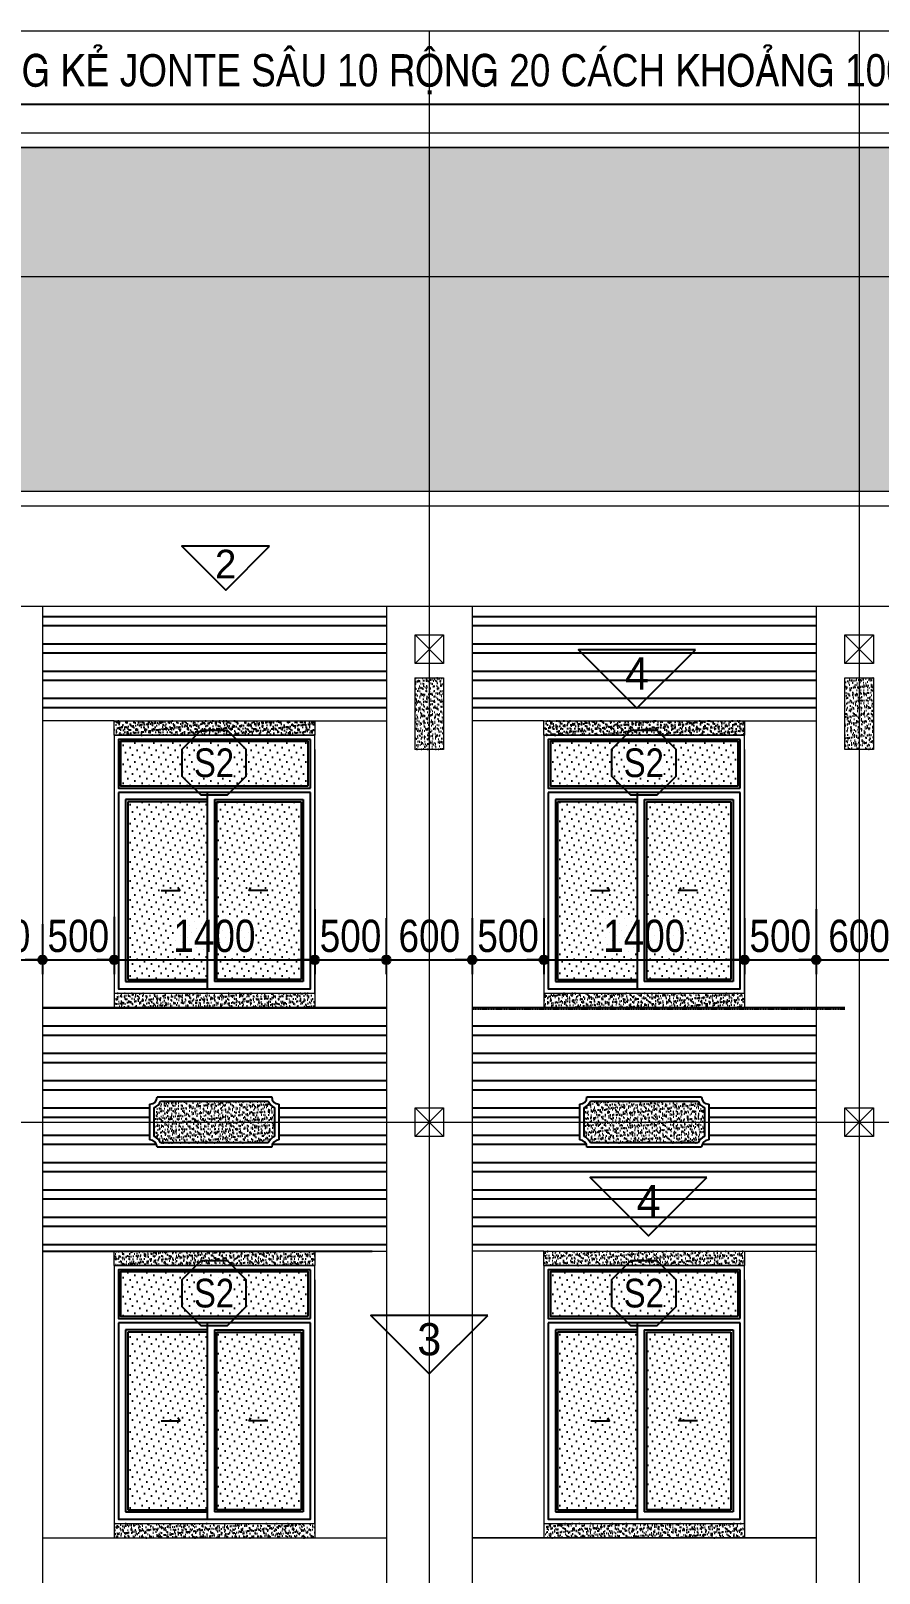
# Model space of a CAD drawing. Header units: millimetres. Extents: x 176 to 38825, y 257 to 17629.
# Drawn here: x 25724 to 31645, y 6869 to 17629 of the extents above; entities that cross this region are included whole.
import ezdxf
from ezdxf.enums import TextEntityAlignment as Align

# ---------------------------------------------------------------- set-up
doc = ezdxf.new("R2010")
doc.units = ezdxf.units.MM
doc.linetypes.add('ACAD_ISO10W100', pattern=[18, 12, -3, 0, -3])
doc.linetypes.add('HIDDEN', pattern=[0.375, 0.25, -0.125])
for name, color, linetype in [('DIM', 1, 'Continuous'), ('DOOR', 20, 'Continuous'), ('HACTH', 8, 'Continuous'), ('HATCH', 8, 'Continuous'), ('HATCHNGOI', 22, 'Continuous'), ('KINH 1', 142, 'Continuous'), ('netthay', 2, 'Continuous'), ('TAGS', 60, 'Continuous'), ('TEXT', 7, 'Continuous')]:
    doc.layers.add(name, color=color, linetype=linetype)
for name, color, linetype, lineweight in [('HIDDEN2', 250, 'HIDDEN', 5), ('NET-THAY', 2, 'Continuous', 13), ('TRUC', 24, 'Continuous', 0)]:
    doc.layers.add(name, color=color, linetype=linetype, lineweight=lineweight)
doc.styles.add('1', font='', dxfattribs={"height": 250})
doc.styles.add('AVO', font='')
doc.styles.add('HEL-CONDENSE', font='')
doc.styles.add('VNI-HELVE-CONDENSEN', font='')
doc.styles.get('1').set_extended_font_data('VNI-Helve-Condense')
doc.styles.get('AVO').set_extended_font_data('VNI-Avo')
doc.styles.get('HEL-CONDENSE').set_extended_font_data('VNI-Helve-Condense')
doc.styles.get('VNI-HELVE-CONDENSEN').set_extended_font_data('VNI-Helve-Condense')
doc.dimstyles.new('D100', dxfattribs={"dimtxt": 225, "dimasz": 1.2, "dimexe": 100, "dimexo": 0, "dimgap": 50, "dimtad": 1, "dimdec": 0, "dimzin": 13, "dimdsep": 46, "dimtxsty": 'HEL-CONDENSE', "dimblk": 'D50', "dimcen": 0, "dimclrd": 1, "dimclre": 1, "dimclrt": 7, "dimadec": 0, "dimazin": 0, "dimtfac": 1, "dimtdec": 0, "dimtmove": 0, "dimatfit": 3, "dimldrblk": 'D50', "dimfxl": 1, "dimtolj": 1, "dimtzin": 13, "dimarcsym": 0})
pattern_1 = [(180, (-156502.13, -455340), (-1e-14, -190.5), []), (180, (-156565.63, -455276.5), (-1e-14, -190.5), [])]
pattern_2 = [(37.5, (-1293097.712, -243902.06), (-1.2000235, 36.7059928), [0, -28.956, 0, -32.385, 0, -30.95625]), (7.5, (-1293097.71, -243902.06), (33.7142462, 53.7618825), [0, -15.621, 0, -26.0985, 0, -10.00125]), (327.5, (-1293121.143, -243902.06), (59.3244278, 0.10778885), [0, -9.525, 0, -34.29, 0, -44.7675]), (317.5, (-1293121.143, -243902.06), (57.266734, 16.7196992), [0, -4.7625, 0, -22.479, 0, -25.7175])]

# ---------------------------------------------------------------- blocks, each defined once
blk = doc.blocks.new('KH-CUADI')
at = {"layer": 'TAGS'}
blk.add_lwpolyline([(-124, 300), (-300, 124), (-300, -124), (-124, -300), (124, -300), (300, -124), (300, 124), (124, 300)], close=True, dxfattribs=at)
at = {"layer": 'TAGS', "style": 'VNI-HELVE-CONDENSEN'}
blk.add_attdef('D', text='', height=300, dxfattribs=at).set_placement((0, 0), align=Align.MIDDLE)
blk = doc.blocks.new('A$C5F62150E')
at = {"layer": 'KINH 1'}
h = blk.add_hatch(dxfattribs=at)
h.set_pattern_fill('DOTS', color=256, scale=750, angle=45, style=0)
h.set_pattern_definition([(45, (0, 0), (-16.5728, 49.71845), [0, -46.875])])
h.paths.add_polyline_path([(2529, 1072), (1219, 1072), (1219, 762), (2529, 762)])
h.paths.add_polyline_path([(1824, 652), (1269, 652), (1269, -588), (1824, -588)])
h.paths.add_polyline_path([(2479, 652), (1889, 652), (1889, -588), (2479, -588)])
at = {"layer": 'DOOR'}
for p, q in [((2544, 747), (2544, 1087)), ((2544, 717), (1204, 717)), ((1824, 667), (1254, 667)), ((1254, 667), (1254, -603)), ((1824, 717), (1824, -653)), ((1874, 667), (1874, -603)), ((1874, 667), (2494, 667)), ((2494, 667), (2494, -603)), ((1254, -603), (1824, -603)), ((2494, -603), (1874, -603))]:
    blk.add_line(p, q, dxfattribs=at)
at = {"layer": 'DOOR', "color": 8}
for p, q in [((1824, 652), (1269, 652)), ((1269, 652), (1269, -588)), ((1889, 652), (1889, -588)), ((1889, 652), (2479, 652)), ((2479, 652), (2479, -588)), ((1269, -588), (1824, -588)), ((2479, -588), (1889, -588))]:
    blk.add_line(p, q, dxfattribs=at)
at = {"layer": 'DOOR'}
for points in [[(2544, 1087), (1204, 1087), (1204, 747), (2544, 747)], [(1204, 717), (1204, -653), (2544, -653), (2544, 717)], [(1502, 32), (1632, 32), (1619, 53)], [(2246, 32), (2116, 32), (2129, 53)]]:
    blk.add_lwpolyline(points, dxfattribs=at)
at = {"layer": 'DOOR', "color": 8}
blk.add_lwpolyline([(2529, 762), (2529, 1072), (1219, 1072), (1219, 762), (2529, 762)], close=True, dxfattribs=at)
at = {"layer": 'NET-THAY'}
for p, q in [((1174, 1117), (2574, 1117)), ((2574, -683), (2574, 1117)), ((1174, -683), (2574, -683))]:
    blk.add_line(p, q, dxfattribs=at)
blk.add_lwpolyline([(1174, 1117), (1174, -683)], dxfattribs=at)
at = {"layer": 'TAGS', "linetype": 'Continuous'}
ref = blk.add_blockref('KH-CUADI', (1871, 924), dxfattribs=dict(at, xscale=0.75, yscale=0.75, zscale=0.75, rotation=180))
ref.add_attrib('D', 'S2', dxfattribs={"color": 7, "height": 200, "style": 'VNI-HELVE-CONDENSEN'}).set_placement((1871, 924), align=Align.MIDDLE)
blk = doc.blocks.new('D50')
at = {"layer": 'DIM'}
blk.add_hatch(color=256, dxfattribs=at).paths.add_polyline_path([(25, 0, 1), (-25, 0, 1)])
blk.add_line((25, 0), (100, 0), dxfattribs=at)
blk.add_circle((0, 0), 25, dxfattribs=at)
blk = doc.blocks.new('*D213')
at = {"layer": 'DEFPOINTS', "color": 0, "linetype": 'Continuous', "transparency": 16777216}
for p in [(25205, 11398), (25805, 11398), (25805, 11149)]:
    blk.add_point(p, dxfattribs=at)
at = {"layer": 'DIM', "color": 1, "linetype": 'Continuous', "lineweight": -2, "transparency": 16777216}
for p, q in [((25205, 11398), (25205, 11049)), ((25805, 11398), (25805, 11049)), ((25206, 11149), (25804, 11149))]:
    blk.add_line(p, q, dxfattribs=at)
at = {"layer": 'DIM', "color": 1, "linetype": 'Continuous', "lineweight": -2, "transparency": 16777216, "xscale": 1.199999999999999, "yscale": 1.199999999999999, "zscale": 1.199999999999999, "rotation": 180}
blk.add_blockref('D50', (25205, 11149), dxfattribs=at)
at = {"layer": 'DIM', "color": 1, "linetype": 'Continuous', "lineweight": -2, "transparency": 16777216, "xscale": 1.199999999999999, "yscale": 1.199999999999999, "zscale": 1.199999999999999}
blk.add_blockref('D50', (25805, 11149), dxfattribs=at)
at = {"layer": 'DIM', "color": 7, "linetype": 'Continuous', "transparency": 16777216, "insert": (25505, 11314), "char_height": 225, "attachment_point": 5, "style": 'HEL-CONDENSE'}
blk.add_mtext('\\A1;600', dxfattribs=at)
blk = doc.blocks.new('*D214')
at = {"layer": 'DEFPOINTS', "color": 0, "linetype": 'Continuous', "transparency": 16777216}
for p in [(26305, 11449), (25805, 11398), (26305, 11149)]:
    blk.add_point(p, dxfattribs=at)
at = {"layer": 'DIM', "color": 1, "linetype": 'Continuous', "lineweight": -2, "transparency": 16777216}
for p, q in [((26305, 11449), (26305, 11049)), ((25805, 11398), (25805, 11049)), ((25806, 11149), (26304, 11149))]:
    blk.add_line(p, q, dxfattribs=at)
at = {"layer": 'DIM', "color": 1, "linetype": 'Continuous', "lineweight": -2, "transparency": 16777216, "xscale": 1.199999999999999, "yscale": 1.199999999999999, "zscale": 1.199999999999999, "rotation": 180}
blk.add_blockref('D50', (25805, 11149), dxfattribs=at)
at = {"layer": 'DIM', "color": 1, "linetype": 'Continuous', "lineweight": -2, "transparency": 16777216, "xscale": 1.199999999999999, "yscale": 1.199999999999999, "zscale": 1.199999999999999}
blk.add_blockref('D50', (26305, 11149), dxfattribs=at)
at = {"layer": 'DIM', "color": 7, "linetype": 'Continuous', "transparency": 16777216, "insert": (26055, 11314), "char_height": 225, "attachment_point": 5, "style": 'HEL-CONDENSE'}
blk.add_mtext('\\A1;500', dxfattribs=at)
blk = doc.blocks.new('*D215')
at = {"layer": 'DEFPOINTS', "color": 0, "linetype": 'Continuous', "transparency": 16777216}
for p in [(26305, 11449), (27705, 11501), (27705, 11149)]:
    blk.add_point(p, dxfattribs=at)
at = {"layer": 'DIM', "color": 1, "linetype": 'Continuous', "lineweight": -2, "transparency": 16777216}
for p, q in [((26305, 11449), (26305, 11049)), ((27705, 11501), (27705, 11049)), ((26306, 11149), (27704, 11149))]:
    blk.add_line(p, q, dxfattribs=at)
at = {"layer": 'DIM', "color": 1, "linetype": 'Continuous', "lineweight": -2, "transparency": 16777216, "xscale": 1.199999999999999, "yscale": 1.199999999999999, "zscale": 1.199999999999999, "rotation": 180}
blk.add_blockref('D50', (26305, 11149), dxfattribs=at)
at = {"layer": 'DIM', "color": 1, "linetype": 'Continuous', "lineweight": -2, "transparency": 16777216, "xscale": 1.199999999999999, "yscale": 1.199999999999999, "zscale": 1.199999999999999}
blk.add_blockref('D50', (27705, 11149), dxfattribs=at)
at = {"layer": 'DIM', "color": 7, "linetype": 'Continuous', "transparency": 16777216, "insert": (27005, 11314), "char_height": 225, "attachment_point": 5, "style": 'HEL-CONDENSE'}
blk.add_mtext('\\A1;1400', dxfattribs=at)
blk = doc.blocks.new('*D216')
at = {"layer": 'DEFPOINTS', "color": 0, "linetype": 'Continuous', "transparency": 16777216}
for p in [(27705, 11501), (28205, 11438), (28205, 11149)]:
    blk.add_point(p, dxfattribs=at)
at = {"layer": 'DIM', "color": 1, "linetype": 'Continuous', "lineweight": -2, "transparency": 16777216}
for p, q in [((27705, 11501), (27705, 11049)), ((28205, 11438), (28205, 11049)), ((27706, 11149), (28204, 11149))]:
    blk.add_line(p, q, dxfattribs=at)
at = {"layer": 'DIM', "color": 1, "linetype": 'Continuous', "lineweight": -2, "transparency": 16777216, "xscale": 1.199999999999999, "yscale": 1.199999999999999, "zscale": 1.199999999999999, "rotation": 180}
blk.add_blockref('D50', (27705, 11149), dxfattribs=at)
at = {"layer": 'DIM', "color": 1, "linetype": 'Continuous', "lineweight": -2, "transparency": 16777216, "xscale": 1.199999999999999, "yscale": 1.199999999999999, "zscale": 1.199999999999999}
blk.add_blockref('D50', (28205, 11149), dxfattribs=at)
at = {"layer": 'DIM', "color": 7, "linetype": 'Continuous', "transparency": 16777216, "insert": (27955, 11314), "char_height": 225, "attachment_point": 5, "style": 'HEL-CONDENSE'}
blk.add_mtext('\\A1;500', dxfattribs=at)
blk = doc.blocks.new('*D217')
at = {"layer": 'DEFPOINTS', "color": 0, "linetype": 'Continuous', "transparency": 16777216}
for p in [(28205, 11438), (28805, 11438), (28805, 11149)]:
    blk.add_point(p, dxfattribs=at)
at = {"layer": 'DIM', "color": 1, "linetype": 'Continuous', "lineweight": -2, "transparency": 16777216}
for p, q in [((28205, 11438), (28205, 11049)), ((28805, 11438), (28805, 11049)), ((28206, 11149), (28804, 11149))]:
    blk.add_line(p, q, dxfattribs=at)
at = {"layer": 'DIM', "color": 1, "linetype": 'Continuous', "lineweight": -2, "transparency": 16777216, "xscale": 1.199999999999999, "yscale": 1.199999999999999, "zscale": 1.199999999999999, "rotation": 180}
blk.add_blockref('D50', (28205, 11149), dxfattribs=at)
at = {"layer": 'DIM', "color": 1, "linetype": 'Continuous', "lineweight": -2, "transparency": 16777216, "xscale": 1.199999999999999, "yscale": 1.199999999999999, "zscale": 1.199999999999999}
blk.add_blockref('D50', (28805, 11149), dxfattribs=at)
at = {"layer": 'DIM', "color": 7, "linetype": 'Continuous', "transparency": 16777216, "insert": (28505, 11314), "char_height": 225, "attachment_point": 5, "style": 'HEL-CONDENSE'}
blk.add_mtext('\\A1;600', dxfattribs=at)
blk = doc.blocks.new('*D218')
at = {"layer": 'DEFPOINTS', "color": 0, "linetype": 'Continuous', "transparency": 16777216}
for p in [(28805, 11438), (29305, 11438), (29305, 11149)]:
    blk.add_point(p, dxfattribs=at)
at = {"layer": 'DIM', "color": 1, "linetype": 'Continuous', "lineweight": -2, "transparency": 16777216}
for p, q in [((28805, 11438), (28805, 11049)), ((29305, 11438), (29305, 11049)), ((28806, 11149), (29304, 11149))]:
    blk.add_line(p, q, dxfattribs=at)
at = {"layer": 'DIM', "color": 1, "linetype": 'Continuous', "lineweight": -2, "transparency": 16777216, "xscale": 1.199999999999999, "yscale": 1.199999999999999, "zscale": 1.199999999999999, "rotation": 180}
blk.add_blockref('D50', (28805, 11149), dxfattribs=at)
at = {"layer": 'DIM', "color": 1, "linetype": 'Continuous', "lineweight": -2, "transparency": 16777216, "xscale": 1.199999999999999, "yscale": 1.199999999999999, "zscale": 1.199999999999999}
blk.add_blockref('D50', (29305, 11149), dxfattribs=at)
at = {"layer": 'DIM', "color": 7, "linetype": 'Continuous', "transparency": 16777216, "insert": (29055, 11314), "char_height": 225, "attachment_point": 5, "style": 'HEL-CONDENSE'}
blk.add_mtext('\\A1;500', dxfattribs=at)
blk = doc.blocks.new('*D219')
at = {"layer": 'DEFPOINTS', "color": 0, "linetype": 'Continuous', "transparency": 16777216}
for p in [(29305, 11438), (30705, 11438), (30705, 11149)]:
    blk.add_point(p, dxfattribs=at)
at = {"layer": 'DIM', "color": 1, "linetype": 'Continuous', "lineweight": -2, "transparency": 16777216}
for p, q in [((29305, 11438), (29305, 11049)), ((30705, 11438), (30705, 11049)), ((29306, 11149), (30704, 11149))]:
    blk.add_line(p, q, dxfattribs=at)
at = {"layer": 'DIM', "color": 1, "linetype": 'Continuous', "lineweight": -2, "transparency": 16777216, "xscale": 1.199999999999999, "yscale": 1.199999999999999, "zscale": 1.199999999999999, "rotation": 180}
blk.add_blockref('D50', (29305, 11149), dxfattribs=at)
at = {"layer": 'DIM', "color": 1, "linetype": 'Continuous', "lineweight": -2, "transparency": 16777216, "xscale": 1.199999999999999, "yscale": 1.199999999999999, "zscale": 1.199999999999999}
blk.add_blockref('D50', (30705, 11149), dxfattribs=at)
at = {"layer": 'DIM', "color": 7, "linetype": 'Continuous', "transparency": 16777216, "insert": (30005, 11314), "char_height": 225, "attachment_point": 5, "style": 'HEL-CONDENSE'}
blk.add_mtext('\\A1;1400', dxfattribs=at)
blk = doc.blocks.new('*D220')
at = {"layer": 'DEFPOINTS', "color": 0, "linetype": 'Continuous', "transparency": 16777216}
for p in [(30705, 11438), (31205, 11501), (31205, 11149)]:
    blk.add_point(p, dxfattribs=at)
at = {"layer": 'DIM', "color": 1, "linetype": 'Continuous', "lineweight": -2, "transparency": 16777216}
for p, q in [((30705, 11438), (30705, 11049)), ((31205, 11501), (31205, 11049)), ((30706, 11149), (31204, 11149))]:
    blk.add_line(p, q, dxfattribs=at)
at = {"layer": 'DIM', "color": 1, "linetype": 'Continuous', "lineweight": -2, "transparency": 16777216, "xscale": 1.199999999999999, "yscale": 1.199999999999999, "zscale": 1.199999999999999, "rotation": 180}
blk.add_blockref('D50', (30705, 11149), dxfattribs=at)
at = {"layer": 'DIM', "color": 1, "linetype": 'Continuous', "lineweight": -2, "transparency": 16777216, "xscale": 1.199999999999999, "yscale": 1.199999999999999, "zscale": 1.199999999999999}
blk.add_blockref('D50', (31205, 11149), dxfattribs=at)
at = {"layer": 'DIM', "color": 7, "linetype": 'Continuous', "transparency": 16777216, "insert": (30955, 11314), "char_height": 225, "attachment_point": 5, "style": 'HEL-CONDENSE'}
blk.add_mtext('\\A1;500', dxfattribs=at)
blk = doc.blocks.new('*D221')
at = {"layer": 'DEFPOINTS', "color": 0, "linetype": 'Continuous', "transparency": 16777216}
for p in [(31205, 11501), (31805, 11444), (31805, 11149)]:
    blk.add_point(p, dxfattribs=at)
at = {"layer": 'DIM', "color": 1, "linetype": 'Continuous', "lineweight": -2, "transparency": 16777216}
for p, q in [((31205, 11501), (31205, 11049)), ((31805, 11444), (31805, 11049)), ((31206, 11149), (31804, 11149))]:
    blk.add_line(p, q, dxfattribs=at)
at = {"layer": 'DIM', "color": 1, "linetype": 'Continuous', "lineweight": -2, "transparency": 16777216, "xscale": 1.199999999999999, "yscale": 1.199999999999999, "zscale": 1.199999999999999, "rotation": 180}
blk.add_blockref('D50', (31205, 11149), dxfattribs=at)
at = {"layer": 'DIM', "color": 1, "linetype": 'Continuous', "lineweight": -2, "transparency": 16777216, "xscale": 1.199999999999999, "yscale": 1.199999999999999, "zscale": 1.199999999999999}
blk.add_blockref('D50', (31805, 11149), dxfattribs=at)
at = {"layer": 'DIM', "color": 7, "linetype": 'Continuous', "transparency": 16777216, "insert": (31505, 11314), "char_height": 225, "attachment_point": 5, "style": 'HEL-CONDENSE'}
blk.add_mtext('\\A1;600', dxfattribs=at)
blk = doc.blocks.new('TUONG-NAM')
at = {"layer": 'TAGS'}
blk.add_lwpolyline([(-453, -453), (453, -453), (0, 0)], close=True, dxfattribs=at)
at = {"layer": 'TAGS', "linetype": 'Continuous', "style": 'AVO'}
blk.add_attdef('KH-TUONG', text='', height=250, dxfattribs=at).set_placement((0, -269), align=Align.MIDDLE_CENTER)
blk = doc.blocks.new('*D258')
at = {"layer": 'DEFPOINTS', "color": 0, "linetype": 'Continuous', "transparency": 16777216}
for p in [(32356, 16816), (35825, 14870), (25805, 14416), (37277, 14416), (38455, 14416)]:
    blk.add_point(p, dxfattribs=at)
at = {"layer": 'DIM', "color": 1, "linetype": 'Continuous', "lineweight": -2, "transparency": 16777216}
blk.add_arc((37277, 14416), 1522, 154.0452, 179.9548, dxfattribs=at)
at = {"layer": 'DIM', "color": 1, "linetype": 'Continuous', "lineweight": -2, "transparency": 16777216, "xscale": 1.199999999999999, "yscale": 1.199999999999999, "zscale": 1.199999999999999}
for p, rotation in [((35909, 15083), 64.02259383647565), ((35756, 14416), 269.9774061635253)]:
    blk.add_blockref('D50', p, dxfattribs=dict(at, rotation=rotation))
at = {"layer": 'DIM', "color": 7, "linetype": 'Continuous', "transparency": 16777216, "insert": (35634, 14796), "char_height": 225, "attachment_point": 5, "rotation": 77, "style": 'HEL-CONDENSE'}
blk.add_mtext('\\A1;26°', dxfattribs=at)

msp = doc.modelspace()

# ---------------------------------------------------------------- hatches: boundary and pattern name
at = {"layer": 'HACTH'}
h = msp.add_hatch(dxfattribs=at)
h.set_pattern_fill('ANSI32', color=256, scale=20, angle=135, style=0)
h.set_pattern_definition(pattern_1)
h.paths.add_polyline_path([(34755.168, 12816.449), (37105.168, 12816.449), (37105.168, 13616.449), (34755.168, 13616.449)])
h.paths.add_polyline_path([(25805.168, 12816.449), (28205.168, 12816.449), (28205.168, 13616.449), (25805.168, 13616.449)])
h.paths.add_polyline_path([(23305.168, 12816.449), (25205.168, 12816.449), (25205.168, 13616.449), (23305.168, 13616.449)])
h = msp.add_hatch(dxfattribs=at)
h.set_pattern_fill('ANSI32', color=256, scale=20, angle=135, style=0)
h.set_pattern_definition(pattern_1)
h.paths.add_polyline_path([(31805.168, 12816.449), (34155.168, 12816.449), (34155.168, 13616.449), (31805.168, 13616.449)])
h.paths.add_polyline_path([(28805.168, 12816.449), (31205.168, 12816.449), (31205.168, 13616.449), (28805.168, 13616.449)])
h = msp.add_hatch(dxfattribs=at)
h.set_pattern_fill('ANSI32', color=256, scale=20, angle=135, style=0)
h.set_pattern_definition(pattern_1)
h.paths.add_polyline_path([(7255.168, 10816.449), (4905.168, 10816.449), (4905.168, 10016.449), (5655.168, 10016.449), (5655.168, 10141.449, 0.414213562), (5705.168, 10191.449), (6505.168, 10191.449, 0.414213562), (6555.168, 10141.449), (6555.168, 10016.449), (7255.168, 10016.449)])
h.paths.add_polyline_path([(10205.168, 10804.568), (7855.168, 10804.568), (7855.168, 10016.449), (8555.168, 10016.449), (8555.168, 10141.449, 0.414213562), (8605.168, 10191.449), (9405.168, 10191.449, 0.414213562), (9455.168, 10141.449), (9455.168, 10016.449), (10205.168, 10016.449)])
h.paths.add_polyline_path([(13205.168, 10804.568), (10805.168, 10804.568), (10805.168, 10016.449), (11555.168, 10016.449), (11555.168, 10141.449, 0.414213562), (11605.168, 10191.449), (12405.168, 10191.449, 0.414213562), (12455.168, 10141.449), (12455.168, 10016.449), (13205.168, 10016.449)])
h.paths.add_polyline_path([(16205.168, 10816.449), (13805.168, 10816.449), (13805.168, 10016.449), (14555.168, 10016.449), (14555.168, 10141.449, 0.414213562), (14605.168, 10191.449), (15405.168, 10191.449, 0.414213562), (15455.168, 10141.449), (15455.168, 10016.449), (16205.168, 10016.449), (16205.168, 10416.449)])
h.paths.add_polyline_path([(18705.168, 10816.449), (16805.168, 10816.449), (16805.168, 10416.449), (16805.168, 10016.449), (17305.168, 10016.449), (17305.168, 10141.449, 0.414213562), (17355.168, 10191.449), (18155.168, 10191.449, 0.414213562), (18205.168, 10141.449), (18205.168, 10016.449), (18705.168, 10016.449), (18705.168, 10416.449)])
h.paths.add_polyline_path([(25205.168, 10816.449), (23305.168, 10816.449), (23305.168, 10016.449), (23805.168, 10016.449), (23805.168, 10141.449, 0.414213562), (23855.168, 10191.449), (24655.168, 10191.449, 0.414213562), (24705.168, 10141.449), (24705.168, 10016.449), (25205.168, 10016.449)])
h.paths.add_polyline_path([(28205.168, 10816.449), (25805.168, 10816.449), (25805.168, 10016.449), (26555.168, 10016.449), (26555.168, 10141.449, 0.414213562), (26605.168, 10191.449), (27405.168, 10191.449, 0.414213562), (27455.168, 10141.449), (27455.168, 10016.449), (28205.168, 10016.449)])
h.paths.add_polyline_path([(31205.168, 10804.568), (28805.168, 10804.568), (28805.168, 10016.449), (29555.168, 10016.449), (29555.168, 10141.449, 0.414213562), (29605.168, 10191.449), (30405.168, 10191.449, 0.414213562), (30455.168, 10141.449), (30455.168, 10016.449), (31205.168, 10016.449)])
edge = h.paths.add_edge_path()
edge.add_line((28805.168, 9116.449), (31205.168, 9116.449))
edge.add_line((31205.168, 9116.449), (31205.168, 10016.449))
edge.add_line((31205.168, 10016.449), (30455.168, 10016.449))
edge.add_line((30455.168, 10016.449), (30455.168, 9891.449))
edge.add_arc((30455.168, 9841.449), 50, 90, 180)
edge.add_line((30405.168, 9841.449), (29605.168, 9841.449))
edge.add_arc((29555.168, 9841.449), 50, 0, 90)
edge.add_line((29555.168, 9891.449), (29555.168, 10016.449))
edge.add_line((29555.168, 10016.449), (28805.168, 10016.449))
edge.add_line((28805.168, 10016.449), (28805.168, 9116.449))
edge = h.paths.add_edge_path()
edge.add_line((25805.168, 9116.449), (28205.168, 9116.449))
edge.add_line((28205.168, 9116.449), (28205.168, 10016.449))
edge.add_line((28205.168, 10016.449), (27455.168, 10016.449))
edge.add_line((27455.168, 10016.449), (27455.168, 9891.449))
edge.add_arc((27455.168, 9841.449), 50, 90, 180)
edge.add_line((27405.168, 9841.449), (26605.168, 9841.449))
edge.add_arc((26555.168, 9841.449), 50, 0, 90)
edge.add_line((26555.168, 9891.449), (26555.168, 10016.449))
edge.add_line((26555.168, 10016.449), (25805.168, 10016.449))
edge.add_line((25805.168, 10016.449), (25805.168, 9116.449))
edge = h.paths.add_edge_path()
edge.add_line((23305.168, 9116.449), (25205.168, 9116.449))
edge.add_line((25205.168, 9116.449), (25205.168, 10016.449))
edge.add_line((25205.168, 10016.449), (24705.168, 10016.449))
edge.add_line((24705.168, 10016.449), (24705.168, 9891.449))
edge.add_arc((24705.168, 9841.449), 50, 90, 180)
edge.add_line((24655.168, 9841.449), (23855.168, 9841.449))
edge.add_arc((23805.168, 9841.449), 50, 0, 90)
edge.add_line((23805.168, 9891.449), (23805.168, 10016.449))
edge.add_line((23805.168, 10016.449), (23305.168, 10016.449))
edge.add_line((23305.168, 10016.449), (23305.168, 9116.449))
edge = h.paths.add_edge_path()
edge.add_line((16805.168, 9116.449), (18705.168, 9116.449))
edge.add_line((18705.168, 9116.449), (18705.168, 10016.449))
edge.add_line((18705.168, 10016.449), (18205.168, 10016.449))
edge.add_line((18205.168, 10016.449), (18205.168, 9891.449))
edge.add_arc((18205.168, 9841.449), 50, 90, 180)
edge.add_line((18155.168, 9841.449), (17355.168, 9841.449))
edge.add_arc((17305.168, 9841.449), 50, 0, 90)
edge.add_line((17305.168, 9891.449), (17305.168, 10016.449))
edge.add_line((17305.168, 10016.449), (16805.168, 10016.449))
edge.add_line((16805.168, 10016.449), (16805.168, 9116.449))
edge = h.paths.add_edge_path()
edge.add_line((13805.168, 9116.449), (16205.168, 9116.449))
edge.add_line((16205.168, 9116.449), (16205.168, 10016.449))
edge.add_line((16205.168, 10016.449), (15455.168, 10016.449))
edge.add_line((15455.168, 10016.449), (15455.168, 9891.449))
edge.add_arc((15455.168, 9841.449), 50, 90, 180)
edge.add_line((15405.168, 9841.449), (14605.168, 9841.449))
edge.add_arc((14555.168, 9841.449), 50, 0, 90)
edge.add_line((14555.168, 9891.449), (14555.168, 10016.449))
edge.add_line((14555.168, 10016.449), (13805.168, 10016.449))
edge.add_line((13805.168, 10016.449), (13805.168, 9116.449))
edge = h.paths.add_edge_path()
edge.add_line((10805.168, 9116.449), (13205.168, 9116.449))
edge.add_line((13205.168, 9116.449), (13205.168, 10016.449))
edge.add_line((13205.168, 10016.449), (12455.168, 10016.449))
edge.add_line((12455.168, 10016.449), (12455.168, 9891.449))
edge.add_arc((12455.168, 9841.449), 50, 90, 180)
edge.add_line((12405.168, 9841.449), (11605.168, 9841.449))
edge.add_arc((11555.168, 9841.449), 50, 0, 90)
edge.add_line((11555.168, 9891.449), (11555.168, 10016.449))
edge.add_line((11555.168, 10016.449), (10805.168, 10016.449))
edge.add_line((10805.168, 10016.449), (10805.168, 9116.449))
edge = h.paths.add_edge_path()
edge.add_line((7855.168, 9116.449), (10205.168, 9116.449))
edge.add_line((10205.168, 9116.449), (10205.168, 10016.449))
edge.add_line((10205.168, 10016.449), (9455.168, 10016.449))
edge.add_line((9455.168, 10016.449), (9455.168, 9891.449))
edge.add_arc((9455.168, 9841.449), 50, 90, 180)
edge.add_line((9405.168, 9841.449), (8605.168, 9841.449))
edge.add_arc((8555.168, 9841.449), 50, 0, 90)
edge.add_line((8555.168, 9891.449), (8555.168, 10016.449))
edge.add_line((8555.168, 10016.449), (7855.168, 10016.449))
edge.add_line((7855.168, 10016.449), (7855.168, 9116.449))
edge = h.paths.add_edge_path()
edge.add_line((4905.168, 9116.449), (7255.168, 9116.449))
edge.add_line((7255.168, 9116.449), (7255.168, 10016.449))
edge.add_line((7255.168, 10016.449), (6555.168, 10016.449))
edge.add_line((6555.168, 10016.449), (6555.168, 9891.449))
edge.add_arc((6555.168, 9841.449), 50, 90, 180)
edge.add_line((6505.168, 9841.449), (5705.168, 9841.449))
edge.add_arc((5655.168, 9841.449), 50, 0, 90)
edge.add_line((5655.168, 9891.449), (5655.168, 10016.449))
edge.add_line((5655.168, 10016.449), (4905.168, 10016.449))
edge.add_line((4905.168, 10016.449), (4905.168, 9116.449))
at = {"layer": 'HATCH'}
h = msp.add_hatch(dxfattribs=at)
h.set_pattern_fill('AR-SAND', color=256, scale=0.75, style=0)
h.set_pattern_definition(pattern_2)
h.paths.add_polyline_path([(28405.168, 12616.449), (28605.168, 12616.449), (28605.168, 13116.449), (28405.168, 13116.449)])
h = msp.add_hatch(dxfattribs=at)
h.set_pattern_fill('AR-SAND', color=256, scale=0.75, style=0)
h.set_pattern_definition(pattern_2)
h.paths.add_polyline_path([(31405.168, 12616.449), (31605.168, 12616.449), (31605.168, 13116.449), (31405.168, 13116.449)])
h = msp.add_hatch(dxfattribs=at)
h.set_pattern_fill('AR-SAND', color=256, scale=0.75, style=0)
h.set_pattern_definition(pattern_2)
h.paths.add_polyline_path([(26305.168, 12816.449), (27705.168, 12816.449), (27705.168, 12716.449), (26305.168, 12716.449)])
h = msp.add_hatch(dxfattribs=at)
h.set_pattern_fill('AR-SAND', color=256, scale=0.75, style=0)
h.set_pattern_definition(pattern_2)
h.paths.add_polyline_path([(29305.163, 12816.449), (30705.163, 12816.449), (30705.163, 12716.449), (29305.163, 12716.449)])
h = msp.add_hatch(dxfattribs=at)
h.set_pattern_fill('AR-SAND', color=256, scale=0.75, style=0)
h.set_pattern_definition(pattern_2)
h.paths.add_polyline_path([(27705.168, 10916.449), (26305.168, 10916.449), (26305.168, 10816.449), (27705.168, 10816.449)])
h = msp.add_hatch(dxfattribs=at)
h.set_pattern_fill('AR-SAND', color=256, scale=0.75, style=0)
h.set_pattern_definition(pattern_2)
h.paths.add_polyline_path([(30705.168, 10916.449), (29305.168, 10916.449), (29305.168, 10816.449), (30705.168, 10816.449)])
h = msp.add_hatch(dxfattribs=at)
h.set_pattern_fill('AR-SAND', color=256, scale=0.75, style=0)
h.set_pattern_definition(pattern_2)
h.paths.add_polyline_path([(26629.33, 10161.449, -0.203231357), (26585.168, 10117.287), (26585.168, 9915.611, -0.203231357), (26629.33, 9871.449), (27381.006, 9871.449, -0.203231357), (27425.168, 9915.611), (27425.168, 10117.287, -0.203231357), (27381.006, 10161.449)])
h = msp.add_hatch(dxfattribs=at)
h.set_pattern_fill('AR-SAND', color=256, scale=0.75, style=0)
h.set_pattern_definition(pattern_2)
h.paths.add_polyline_path([(29629.33, 10161.449, -0.203231357), (29585.168, 10117.287), (29585.168, 9915.611, -0.203231357), (29629.33, 9871.449), (30381.006, 9871.449, -0.203231357), (30425.168, 9915.611), (30425.168, 10117.287, -0.203231357), (30381.006, 10161.449)])
h = msp.add_hatch(dxfattribs=at)
h.set_pattern_fill('AR-SAND', color=256, scale=0.75, style=0)
h.set_pattern_definition(pattern_2)
h.paths.add_polyline_path([(26305.168, 9116.449), (27705.168, 9116.449), (27705.168, 9016.449), (26305.168, 9016.449)])
h = msp.add_hatch(dxfattribs=at)
h.set_pattern_fill('AR-SAND', color=256, scale=0.75, style=0)
h.set_pattern_definition(pattern_2)
h.paths.add_polyline_path([(29305.163, 9116.449), (30705.163, 9116.449), (30705.163, 9016.449), (29305.163, 9016.449)])
h = msp.add_hatch(dxfattribs=at)
h.set_pattern_fill('AR-SAND', color=256, scale=0.75, style=0)
h.set_pattern_definition(pattern_2)
h.paths.add_polyline_path([(27705.168, 7216.449), (26305.168, 7216.449), (26305.168, 7116.449), (27705.168, 7116.449)])
h = msp.add_hatch(dxfattribs=at)
h.set_pattern_fill('AR-SAND', color=256, scale=0.75, style=0)
h.set_pattern_definition(pattern_2)
h.paths.add_polyline_path([(30705.168, 7216.449), (29305.168, 7216.449), (29305.168, 7116.449), (30705.168, 7116.449)])
at = {"layer": 'HATCHNGOI'}
h = msp.add_hatch(dxfattribs=at)
h.set_pattern_fill('AR-RSHKE', color=14, scale=15, angle=180, style=0)
h.set_pattern_definition([(180, (-1038777.03, 324457.96), (-382.5, -180), [90, -75, 105, -45, 135, -60]), (180, (-1038867.03, 324450.46), (-382.5, -180), [75, -285, 60, -90]), (180, (-1039047.03, 324469.21), (-382.5, -180), [45, -465]), (270, (-1038777.03, 324457.96), (127.5, -180), [172.5, -547.5]), (270, (-1038867.03, 324457.96), (127.5, -180), [168.75, -551.25]), (270, (-1038942.03, 324457.96), (127.5, -180), [157.5, -562.5]), (270, (-1039047.03, 324469.21), (127.5, -180), [172.5, -547.5]), (270, (-1039092.03, 324469.21), (127.5, -180), [172.5, -547.5]), (270, (-1039227.03, 324457.96), (127.5, -180), [165, -555])])
h.paths.add_polyline_path([(37277.05, 14416.449), (32356.321, 16816.449), (9654.014, 16816.449), (4733.285, 14416.449)])

# ---------------------------------------------------------------- linework, layer by layer
at = {"layer": 'HACTH'}
for points in [[(25805.168, 10816.449), (28205.168, 10816.449)], [(25905.168, 10816.449), (28105.168, 10816.449)], [(28805.168, 10816.449), (31405.168, 10816.449)], [(25805.168, 9116.449), (28105.168, 9116.449)]]:
    msp.add_lwpolyline(points, dxfattribs=at)
at = {"layer": 'HIDDEN2'}
msp.add_line((28805.168, 10804.568), (31405.168, 10804.568), dxfattribs=at)
msp.add_lwpolyline([(28805.168, 10816.449), (31405.168, 10816.449)], dxfattribs=at)
at = {"layer": 'NET-THAY'}
for p, q in [((25805.168, 14416.449), (18199.884, 14416.449)), ((38455.168, 14416.449), (25805.168, 14416.449)), ((23810.451, 13616.449), (38405.168, 13616.449)), ((28205.168, 13616.449), (28805.168, 13616.449)), ((26305.168, 12816.449), (25805.168, 12816.449)), ((27705.168, 12816.449), (28205.168, 12816.449)), ((29305.163, 12816.449), (28805.168, 12816.449)), ((30705.163, 12816.449), (31205.163, 12816.449)), ((25805.168, 10816.449), (28205.168, 10816.449)), ((28805.168, 10816.449), (31205.168, 10816.449)), ((26305.168, 9116.449), (25805.168, 9116.449)), ((27705.168, 9116.449), (28205.168, 9116.449)), ((29305.163, 9116.449), (28805.168, 9116.449)), ((30705.163, 9116.449), (31205.163, 9116.449))]:
    msp.add_line(p, q, dxfattribs=at)
for points in [[(16205.168, 16916.449), (32379.408, 16916.449), (37505.168, 14416.449)], [(4727.902, 14416.449), (9504.488, 16816.449), (32356.321, 16816.449), (37277.05, 14416.449)], [(37277.05, 14416.449), (32356.321, 16816.449), (9654.014, 16816.449), (4733.285, 14416.449)], [(3605.168, 14316.449), (38405.168, 14316.449)], [(25805.168, 13616.449), (25805.168, 4316.449)], [(28205.168, 13616.449), (28205.168, 4316.449)], [(28805.168, 13616.449), (28805.168, 4316.449)], [(31205.168, 13616.449), (31205.168, 4316.449)], [(28405.168, 13416.449), (28605.168, 13416.449), (28605.168, 13216.449), (28405.168, 13216.449), (28405.168, 13416.449)], [(28605.168, 13416.449), (28405.168, 13216.449)], [(28405.168, 13416.449), (28605.168, 13216.449)], [(31405.168, 13416.449), (31605.168, 13416.449), (31605.168, 13216.449), (31405.168, 13216.449), (31405.168, 13416.449)], [(31605.168, 13416.449), (31405.168, 13216.449)], [(31405.168, 13416.449), (31605.168, 13216.449)], [(28405.168, 13116.449), (28605.168, 13116.449), (28605.168, 12616.449), (28405.168, 12616.449), (28405.168, 13116.449)], [(31405.168, 13116.449), (31605.168, 13116.449), (31605.168, 12616.449), (31405.168, 12616.449), (31405.168, 13116.449)], [(26305.168, 12616.449), (26305.168, 10816.449)], [(27705.168, 12616.449), (27705.168, 10816.449)], [(29305.168, 12616.449), (29305.168, 10816.449)], [(30705.168, 12616.449), (30705.168, 10816.449)], [(26305.168, 10916.449), (27705.168, 10916.449)], [(29305.168, 10916.449), (30705.168, 10916.449)], [(26305.168, 10816.449), (27705.168, 10816.449)], [(29305.168, 10816.449), (30705.168, 10816.449)], [(28405.168, 10116.449), (28605.168, 10116.449), (28605.168, 9916.449), (28405.168, 9916.449), (28405.168, 10116.449)], [(28605.168, 10116.449), (28405.168, 9916.449)], [(28405.168, 10116.449), (28605.168, 9916.449)], [(31405.168, 10116.449), (31605.168, 10116.449), (31605.168, 9916.449), (31405.168, 9916.449), (31405.168, 10116.449)], [(31605.168, 10116.449), (31405.168, 9916.449)], [(31405.168, 10116.449), (31605.168, 9916.449)], [(26305.168, 9016.449), (27705.168, 9016.449)], [(29305.168, 9016.449), (30705.168, 9016.449)], [(26305.168, 8916.449), (26305.168, 7116.449)], [(27705.168, 8916.449), (27705.168, 7116.449)], [(29305.168, 8916.449), (29305.168, 7116.449)], [(30705.168, 8916.449), (30705.168, 7116.449)], [(26305.168, 7216.449), (27705.168, 7216.449)], [(29305.168, 7216.449), (30705.168, 7216.449)], [(25805.168, 7116.449), (28205.168, 7116.449)], [(28805.168, 7116.449), (31205.168, 7116.449)], [(31205.168, 7116.449), (28805.168, 7116.449)]]:
    msp.add_lwpolyline(points, dxfattribs=at)
for points in [[(26305.168, 12816.449), (27705.168, 12816.449), (27705.168, 12716.449), (26305.168, 12716.449)], [(29305.163, 12816.449), (30705.163, 12816.449), (30705.163, 12716.449), (29305.163, 12716.449)], [(26305.168, 9116.449), (27705.168, 9116.449), (27705.168, 9016.449), (26305.168, 9016.449)], [(29305.163, 9116.449), (30705.163, 9116.449), (30705.163, 9016.449), (29305.163, 9016.449)]]:
    msp.add_lwpolyline(points, close=True, dxfattribs=at)
at = {"layer": 'netthay'}
for points in [[(26555.168, 9891.449), (26555.168, 10141.449)], [(26585.168, 9915.611), (26585.168, 10117.287)], [(26605.168, 10191.449), (27405.168, 10191.449)], [(26629.33, 10161.449), (27381.006, 10161.449)], [(27425.168, 10117.287), (27425.168, 9915.611)], [(27455.168, 10141.449), (27455.168, 9891.449)], [(29555.168, 9891.449), (29555.168, 10141.449)], [(29585.168, 9915.611), (29585.168, 10117.287)], [(29605.168, 10191.449), (30405.168, 10191.449)], [(29629.33, 10161.449), (30381.006, 10161.449)], [(30425.168, 10117.287), (30425.168, 9915.611)], [(30455.168, 10141.449), (30455.168, 9891.449)], [(27405.168, 9841.449), (26605.168, 9841.449)], [(27381.006, 9871.449), (26629.33, 9871.449)], [(30405.168, 9841.449), (29605.168, 9841.449)], [(30381.006, 9871.449), (29629.33, 9871.449)]]:
    msp.add_lwpolyline(points, dxfattribs=at)
for centre, radius, start, end in [((26555.168, 10191.449), 50, 270, 0), ((26555.168, 10191.449), 80, 292.0243128, 337.9756872), ((27455.168, 10191.449), 80, 202.0243128, 247.9756872), ((27455.168, 10191.449), 50, 180, 270), ((29555.168, 10191.449), 50, 270, 0), ((29555.168, 10191.449), 80, 292.0243128, 337.9756872), ((30455.168, 10191.449), 80, 202.0243128, 247.9756872), ((30455.168, 10191.449), 50, 180, 270), ((26555.168, 9841.449), 80, 22.0243128, 67.9756872), ((27455.168, 9841.449), 80, 112.0243128, 157.9756872), ((29555.168, 9841.449), 80, 22.0243128, 67.9756872), ((30455.168, 9841.449), 80, 112.0243128, 157.9756872), ((26555.168, 9841.449), 50, 0, 90), ((27455.168, 9841.449), 50, 90, 180), ((29555.168, 9841.449), 50, 0, 90), ((30455.168, 9841.449), 50, 90, 180)]:
    msp.add_arc(centre, radius, start, end, dxfattribs=at)
at = {"layer": 'TEXT'}
msp.add_lwpolyline([(32371.081, 17116.381), (24815.581, 17116.381), (24815.581, 17116.381)], dxfattribs=at)
at = {"layer": 'TRUC', "linetype": 'ACAD_ISO10W100', "ltscale": 0.2}
for points in [[(3256.934, 17629.104), (38725.372, 17629.104)], [(28505.168, 17629.104), (28505.168, 3266.449)], [(31505.168, 17629.104), (31505.168, 3266.449)], [(31505.168, 17629.104), (31505.168, 3266.449)], [(3256.934, 16916.449), (38725.372, 16916.449)], [(3256.934, 15916.449), (38725.372, 15916.449)], [(3256.934, 13616.449), (38725.372, 13616.449)], [(3256.934, 10016.449), (38725.372, 10016.449)]]:
    msp.add_lwpolyline(points, dxfattribs=at)
msp.add_lwpolyline([(3256.934, 17629.104), (38725.372, 17629.104), (38725.372, 3266.449), (3256.934, 3266.449)], close=True, dxfattribs=at)

# ---------------------------------------------------------------- block references
at = {"layer": 'DOOR'}
for p in [(25131.272, 11599.221), (28131.272, 11599.221), (25131.272, 7899.221), (28131.272, 7899.221)]:
    msp.add_blockref('A$C5F62150E', p, dxfattribs=at)
at = {"layer": 'TAGS', "linetype": 'Continuous'}
ref = msp.add_blockref('TUONG-NAM', (27083.926, 13727.194), dxfattribs=dict(at, xscale=0.6749999998137355, yscale=0.6750000000174623, zscale=0.675, rotation=180))
ref.add_attrib('KH-TUONG', '2', dxfattribs={"color": 7, "linetype": 'Continuous', "height": 200, "style": 'AVO'}).set_placement((27083.593, 13908.96), align=Align.MIDDLE_CENTER)
ref = msp.add_blockref('TUONG-NAM', (29954.281, 12903.793), dxfattribs=dict(at, xscale=0.8999999999068677, yscale=0.9000000000232831, zscale=0.9, rotation=180))
ref.add_attrib('KH-TUONG', '4', dxfattribs={"color": 7, "linetype": 'Continuous', "height": 225, "style": 'AVO'}).set_placement((29953.836, 13146.147), align=Align.MIDDLE_CENTER)
ref = msp.add_blockref('TUONG-NAM', (30035.491, 9222.852), dxfattribs=dict(at, xscale=0.8999999999068677, yscale=0.9000000000232831, zscale=0.9, rotation=180))
ref.add_attrib('KH-TUONG', '4', dxfattribs={"color": 7, "linetype": 'Continuous', "height": 225, "style": 'AVO'}).set_placement((30035.046, 9465.206), align=Align.MIDDLE_CENTER)
ref = msp.add_blockref('TUONG-NAM', (28505.168, 8259.108), dxfattribs=dict(at, xscale=0.8999999999068677, yscale=0.9000000000232831, zscale=0.9, rotation=180))
ref.add_attrib('KH-TUONG', '3', dxfattribs={"color": 7, "linetype": 'Continuous', "height": 225, "style": 'AVO'}).set_placement((28504.723, 8501.462), align=Align.MIDDLE_CENTER)

# ---------------------------------------------------------------- texts
at = {"layer": 'TEXT', "insert": (28589.795, 17466.552), "char_height": 225, "attachment_point": 2, "style": '1'}
msp.add_mtext('TÖÔØNG KEÛ JONTE SAÂU 10 ROÄNG 20 CAÙCH KHOAÛNG 100mm', dxfattribs=at)

# ---------------------------------------------------------------- dimensions: what is measured, and where the dimension line sits
at = {"layer": 'DIM', "linetype": 'Continuous'}
dim = msp.add_angular_dim_2l(base=(35824.605, 14869.763), line1=((38455.168, 14416.449), (25805.168, 14416.449)), line2=((32356.321, 16816.449), (37277.05, 14416.449)), dimstyle='D100', dxfattribs=at)
dim.commit()
dim.dimension.update_dxf_attribs({"geometry": '*D258', "text_midpoint": (35633.832, 14795.816)})
for base, p1, p2, picture, middle in [((25805.168, 11149.083), (25205.168, 11398.182), (25805.168, 11398.182), '*D213', (25505.168, 11313.983)), ((27705.168, 11149.083), (26305.168, 11449.42), (27705.168, 11500.657), '*D215', (27005.168, 11313.983)), ((28805.168, 11149.083), (28205.168, 11437.853), (28805.168, 11437.853), '*D217', (28505.168, 11313.983)), ((30705.168, 11149.083), (29305.168, 11437.853), (30705.168, 11437.853), '*D219', (30005.168, 11313.983)), ((31805.168, 11149.083), (31205.168, 11500.568), (31805.168, 11443.639), '*D221', (31505.168, 11313.983))]:
    dim = msp.add_linear_dim(base=base, p1=p1, p2=p2, dimstyle='D100', override={"dimtmove": 1}, dxfattribs=at)
    dim.commit()
    dim.dimension.update_dxf_attribs({"geometry": picture, "text_midpoint": middle})
for base, p1, p2, picture, middle in [((26305.168, 11149.083), (25805.168, 11398.182), (26305.168, 11449.42), '*D214', (26055.168, 11149.083)), ((28205.168, 11149.083), (27705.168, 11500.657), (28205.168, 11437.853), '*D216', (27955.168, 11149.083)), ((29305.168, 11149.083), (28805.168, 11437.853), (29305.168, 11437.853), '*D218', (29055.168, 11149.083)), ((31205.168, 11149.083), (30705.168, 11437.853), (31205.168, 11500.568), '*D220', (30955.168, 11149.083))]:
    dim = msp.add_linear_dim(base=base, p1=p1, p2=p2, dimstyle='D100', override={"dimtmove": 1}, dxfattribs=at)
    dim.commit()
    dim.dimension.update_dxf_attribs({"geometry": picture, "text_midpoint": middle, "dimtype": 160})

doc.saveas('drawing.dxf')
